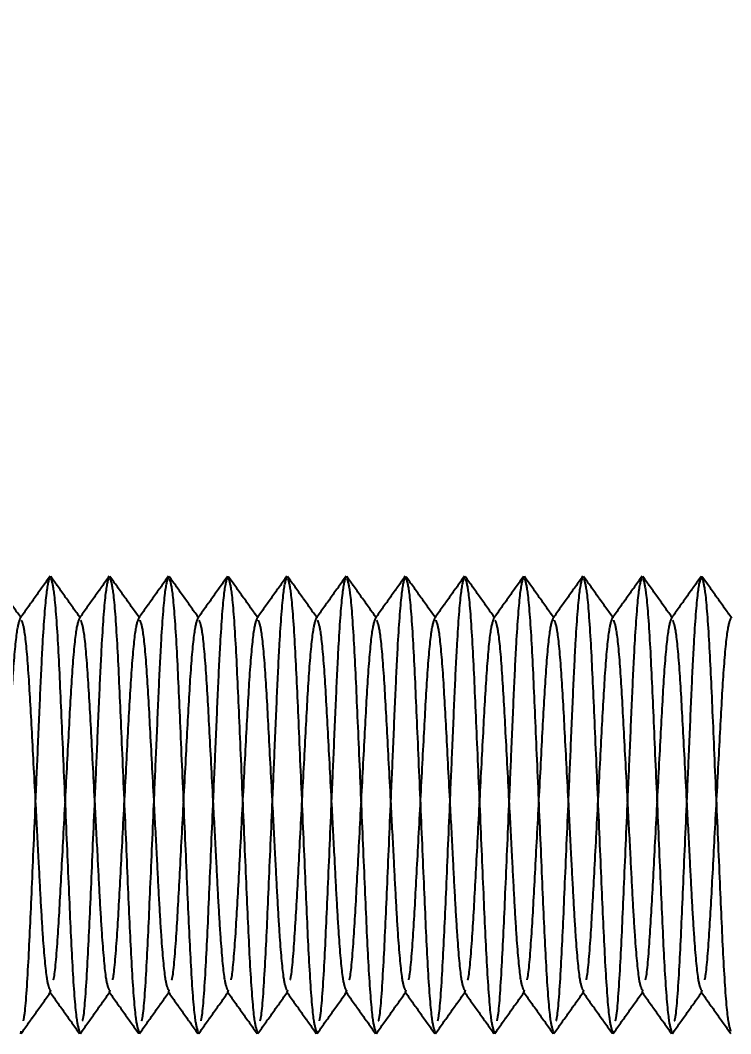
# Model space of a CAD drawing. Header units: metres. Extents: x 0 to 21025, y 0 to 14850.
# Drawn here: x 2858.08 to 2882.08, y 6325.14 to 6359.37 of the extents above; entities that cross this region are included whole.
import ezdxf

# ---------------------------------------------------------------- set-up
doc = ezdxf.new("R2010")
doc.units = ezdxf.units.M
doc.header["$LTSCALE"] = 25
doc.linetypes.add('HIDDEN2', pattern=[4.7625, 3.175, -1.5875])
doc.layers.add('18_COTAS', color=7, linetype='Continuous')
doc.layers.add('ST1', color=7, linetype='HIDDEN2')
doc.styles.add('ROMANS', font='ROMANS.SHX')
doc.dimstyles.new('25___1-25', dxfattribs={"dimscale": 25, "dimtxt": 2.5, "dimasz": 2, "dimexe": 1.5, "dimexo": 1, "dimgap": 0.5, "dimtad": 1, "dimzin": 12, "dimtxsty": 'ROMANS', "dimcen": 0, "dimclrd": 256, "dimclre": 256, "dimclrt": 3, "dimazin": 3, "dimtfac": 1, "dimtmove": 0, "dimatfit": 0, "dimfxl": 1, "dimlwd": -1, "dimlwe": -1, "dimarcsym": 0})

# ---------------------------------------------------------------- blocks, each defined once
blk = doc.blocks.new('*D49')
at = {"layer": '18_COTAS', "transparency": 16777216}
for p, q in [((2751.773, 6357.865), (2751.773, 7037.945)), ((5720.748, 6357.865), (5720.748, 7037.945)), ((2801.773, 7000.445), (5670.748, 7000.445))]:
    blk.add_line(p, q, dxfattribs=at)
for points in [[(2801.773, 7008.778), (2801.773, 6992.112), (2751.773, 7000.445)], [(5670.748, 7008.778), (5670.748, 6992.112), (5720.748, 7000.445)]]:
    blk.add_solid(points, dxfattribs=at)
at = {"layer": 'Defpoints', "color": 0, "transparency": 16777216}
for p in [(5720.748, 7000.445), (2751.773, 6332.865), (5720.748, 6332.865)]:
    blk.add_point(p, dxfattribs=at)
at = {"layer": '18_COTAS', "color": 3, "transparency": 16777216, "insert": (4236.26, 7050.147), "char_height": 62.5, "attachment_point": 5, "style": 'ROMANS'}
blk.add_mtext('2968,98', dxfattribs=at)

msp = doc.modelspace()

# ---------------------------------------------------------------- linework, layer by layer
at = {"layer": 'ST1'}
for p, q in [((2859.099, 6326.544), (2859.119, 6326.623)), ((2861.099, 6326.544), (2861.119, 6326.623)), ((2863.099, 6326.544), (2863.119, 6326.623)), ((2865.099, 6326.544), (2865.119, 6326.623)), ((2867.099, 6326.544), (2867.119, 6326.623)), ((2869.099, 6326.544), (2869.119, 6326.623)), ((2871.099, 6326.544), (2871.119, 6326.623)), ((2873.099, 6326.544), (2873.119, 6326.623)), ((2875.099, 6326.544), (2875.119, 6326.623)), ((2877.099, 6326.544), (2877.119, 6326.623)), ((2879.099, 6326.544), (2879.119, 6326.623)), ((2881.099, 6326.544), (2881.119, 6326.623)), ((2858.099, 6325.138), (2858.117, 6325.226)), ((2860.099, 6325.138), (2860.117, 6325.226)), ((2862.099, 6325.138), (2862.117, 6325.226)), ((2864.099, 6325.138), (2864.117, 6325.226)), ((2866.099, 6325.138), (2866.117, 6325.226)), ((2868.099, 6325.138), (2868.117, 6325.226)), ((2870.099, 6325.138), (2870.117, 6325.226)), ((2872.099, 6325.138), (2872.117, 6325.226)), ((2874.099, 6325.138), (2874.117, 6325.226)), ((2876.099, 6325.138), (2876.117, 6325.226)), ((2878.099, 6325.138), (2878.117, 6325.226)), ((2880.099, 6325.138), (2880.117, 6325.226))]:
    msp.add_line(p, q, dxfattribs=at)
for points, knots in [([(2858.118, 6339.173), (2857.951, 6339.408), (2857.616, 6339.877), (2857.282, 6340.347), (2857.115, 6340.581)], [0, 0, 0, 0, 0.499937, 1, 1, 1, 1]), ([(2859.089, 6340.588), (2858.922, 6340.354), (2858.588, 6339.884), (2858.253, 6339.415), (2858.086, 6339.181)], [0, 0, 0, 0, 0.500035, 1, 1, 1, 1]), ([(2858.19, 6325.569), (2858.2, 6325.61), (2858.252, 6325.815), (2858.356, 6327.312), (2858.468, 6329.816), (2858.581, 6332.465), (2858.682, 6334.789), (2858.762, 6336.684), (2858.855, 6338.626), (2858.978, 6340.247), (2859.059, 6340.479), (2859.099, 6340.593)], [0, 0, 0, 0, 0.035067, 0.175217, 0.309833, 0.448769, 0.532422, 0.628103, 0.72328, 0.863429, 1, 1, 1, 1]), ([(2860.118, 6339.173), (2859.951, 6339.408), (2859.616, 6339.877), (2859.282, 6340.347), (2859.115, 6340.581)], [0, 0, 0, 0, 0.4999369, 1, 1, 1, 1]), ([(2859.116, 6340.511), (2859.15, 6340.408), (2859.226, 6340.181), (2859.356, 6338.455), (2859.468, 6335.903), (2859.599, 6332.865), (2859.729, 6329.827), (2859.842, 6327.276), (2859.972, 6325.551), (2860.047, 6325.325), (2860.081, 6325.222)], [0, 0, 0, 0, 0.110571, 0.242596, 0.369408, 0.50029, 0.631172, 0.757984, 0.890008, 1, 1, 1, 1]), ([(2861.089, 6340.588), (2860.922, 6340.354), (2860.588, 6339.884), (2860.253, 6339.415), (2860.086, 6339.181)], [0, 0, 0, 0, 0.500035, 1, 1, 1, 1]), ([(2860.19, 6325.569), (2860.2, 6325.61), (2860.252, 6325.815), (2860.356, 6327.312), (2860.468, 6329.816), (2860.581, 6332.465), (2860.682, 6334.789), (2860.762, 6336.684), (2860.855, 6338.626), (2860.978, 6340.247), (2861.059, 6340.479), (2861.099, 6340.593)], [0, 0, 0, 0, 0.035067, 0.175217, 0.309833, 0.448769, 0.532422, 0.628103, 0.72328, 0.863429, 1, 1, 1, 1]), ([(2862.118, 6339.173), (2861.951, 6339.408), (2861.616, 6339.877), (2861.282, 6340.347), (2861.115, 6340.581)], [0, 0, 0, 0, 0.499937, 1, 1, 1, 1]), ([(2861.116, 6340.511), (2861.15, 6340.408), (2861.226, 6340.181), (2861.356, 6338.455), (2861.468, 6335.903), (2861.599, 6332.865), (2861.729, 6329.827), (2861.842, 6327.276), (2861.972, 6325.551), (2862.047, 6325.325), (2862.081, 6325.222)], [0, 0, 0, 0, 0.110571, 0.242596, 0.369408, 0.50029, 0.631172, 0.757984, 0.890008, 1, 1, 1, 1]), ([(2863.089, 6340.588), (2862.922, 6340.354), (2862.588, 6339.884), (2862.253, 6339.415), (2862.086, 6339.181)], [0, 0, 0, 0, 0.500035, 1, 1, 1, 1]), ([(2862.19, 6325.569), (2862.2, 6325.61), (2862.252, 6325.815), (2862.356, 6327.312), (2862.468, 6329.816), (2862.581, 6332.465), (2862.682, 6334.789), (2862.762, 6336.684), (2862.855, 6338.626), (2862.978, 6340.247), (2863.059, 6340.479), (2863.099, 6340.593)], [0, 0, 0, 0, 0.035067, 0.175217, 0.309833, 0.448769, 0.532422, 0.628103, 0.72328, 0.863429, 1, 1, 1, 1]), ([(2864.118, 6339.173), (2863.951, 6339.408), (2863.616, 6339.877), (2863.282, 6340.347), (2863.115, 6340.581)], [0, 0, 0, 0, 0.499937, 1, 1, 1, 1]), ([(2863.116, 6340.511), (2863.15, 6340.408), (2863.226, 6340.181), (2863.356, 6338.455), (2863.468, 6335.903), (2863.599, 6332.865), (2863.729, 6329.827), (2863.842, 6327.276), (2863.972, 6325.551), (2864.047, 6325.325), (2864.081, 6325.222)], [0, 0, 0, 0, 0.1105714, 0.242596, 0.3694081, 0.5002899, 0.6311716, 0.7579837, 0.8900083, 1, 1, 1, 1]), ([(2865.089, 6340.588), (2864.922, 6340.354), (2864.588, 6339.884), (2864.253, 6339.415), (2864.086, 6339.181)], [0, 0, 0, 0, 0.500035, 1, 1, 1, 1]), ([(2864.19, 6325.569), (2864.2, 6325.61), (2864.252, 6325.815), (2864.356, 6327.312), (2864.468, 6329.816), (2864.581, 6332.465), (2864.682, 6334.789), (2864.762, 6336.684), (2864.855, 6338.626), (2864.978, 6340.247), (2865.059, 6340.479), (2865.099, 6340.593)], [0, 0, 0, 0, 0.035067, 0.175217, 0.309833, 0.448769, 0.532422, 0.628103, 0.72328, 0.863429, 1, 1, 1, 1]), ([(2866.118, 6339.173), (2865.951, 6339.408), (2865.616, 6339.877), (2865.282, 6340.347), (2865.115, 6340.581)], [0, 0, 0, 0, 0.4999369, 1, 1, 1, 1]), ([(2865.116, 6340.511), (2865.15, 6340.408), (2865.226, 6340.181), (2865.356, 6338.455), (2865.468, 6335.903), (2865.599, 6332.865), (2865.729, 6329.827), (2865.842, 6327.276), (2865.972, 6325.551), (2866.047, 6325.325), (2866.081, 6325.222)], [0, 0, 0, 0, 0.110571, 0.242596, 0.369408, 0.50029, 0.631172, 0.757984, 0.890008, 1, 1, 1, 1]), ([(2867.089, 6340.588), (2866.922, 6340.354), (2866.588, 6339.884), (2866.253, 6339.415), (2866.086, 6339.181)], [0, 0, 0, 0, 0.5000352, 1, 1, 1, 1]), ([(2866.19, 6325.569), (2866.2, 6325.61), (2866.252, 6325.815), (2866.356, 6327.312), (2866.468, 6329.816), (2866.581, 6332.465), (2866.682, 6334.789), (2866.762, 6336.684), (2866.855, 6338.626), (2866.978, 6340.247), (2867.059, 6340.479), (2867.099, 6340.593)], [0, 0, 0, 0, 0.035067, 0.175217, 0.309833, 0.448769, 0.532422, 0.628103, 0.72328, 0.863429, 1, 1, 1, 1]), ([(2868.118, 6339.173), (2867.951, 6339.408), (2867.616, 6339.877), (2867.282, 6340.347), (2867.115, 6340.581)], [0, 0, 0, 0, 0.4999369, 1, 1, 1, 1]), ([(2867.116, 6340.511), (2867.15, 6340.408), (2867.226, 6340.181), (2867.356, 6338.455), (2867.468, 6335.903), (2867.599, 6332.865), (2867.729, 6329.827), (2867.842, 6327.276), (2867.972, 6325.551), (2868.047, 6325.325), (2868.081, 6325.222)], [0, 0, 0, 0, 0.110571, 0.242596, 0.369408, 0.50029, 0.631172, 0.757984, 0.890008, 1, 1, 1, 1]), ([(2869.089, 6340.588), (2868.922, 6340.354), (2868.588, 6339.884), (2868.253, 6339.415), (2868.086, 6339.181)], [0, 0, 0, 0, 0.500035, 1, 1, 1, 1]), ([(2868.19, 6325.569), (2868.2, 6325.61), (2868.252, 6325.815), (2868.356, 6327.312), (2868.468, 6329.816), (2868.581, 6332.465), (2868.682, 6334.789), (2868.762, 6336.684), (2868.855, 6338.626), (2868.978, 6340.247), (2869.059, 6340.479), (2869.099, 6340.593)], [0, 0, 0, 0, 0.035067, 0.175217, 0.309833, 0.448769, 0.532422, 0.628103, 0.72328, 0.863429, 1, 1, 1, 1]), ([(2870.118, 6339.173), (2869.951, 6339.408), (2869.616, 6339.877), (2869.282, 6340.347), (2869.115, 6340.581)], [0, 0, 0, 0, 0.499937, 1, 1, 1, 1]), ([(2869.116, 6340.511), (2869.15, 6340.408), (2869.226, 6340.181), (2869.356, 6338.455), (2869.468, 6335.903), (2869.599, 6332.865), (2869.729, 6329.827), (2869.842, 6327.276), (2869.972, 6325.551), (2870.047, 6325.325), (2870.081, 6325.222)], [0, 0, 0, 0, 0.110571, 0.242596, 0.369408, 0.50029, 0.631172, 0.757984, 0.890008, 1, 1, 1, 1]), ([(2871.089, 6340.588), (2870.922, 6340.354), (2870.588, 6339.884), (2870.253, 6339.415), (2870.086, 6339.181)], [0, 0, 0, 0, 0.500035, 1, 1, 1, 1]), ([(2870.19, 6325.569), (2870.2, 6325.61), (2870.252, 6325.815), (2870.356, 6327.312), (2870.468, 6329.816), (2870.581, 6332.465), (2870.682, 6334.789), (2870.762, 6336.684), (2870.855, 6338.626), (2870.978, 6340.247), (2871.059, 6340.479), (2871.099, 6340.593)], [0, 0, 0, 0, 0.035067, 0.175217, 0.309833, 0.448769, 0.532422, 0.628103, 0.72328, 0.863429, 1, 1, 1, 1]), ([(2872.118, 6339.173), (2871.951, 6339.408), (2871.616, 6339.877), (2871.282, 6340.347), (2871.115, 6340.581)], [0, 0, 0, 0, 0.499937, 1, 1, 1, 1]), ([(2871.116, 6340.511), (2871.15, 6340.408), (2871.226, 6340.181), (2871.356, 6338.455), (2871.468, 6335.903), (2871.599, 6332.865), (2871.729, 6329.827), (2871.842, 6327.276), (2871.972, 6325.551), (2872.047, 6325.325), (2872.081, 6325.222)], [0, 0, 0, 0, 0.110571, 0.242596, 0.369408, 0.50029, 0.631172, 0.757984, 0.890008, 1, 1, 1, 1]), ([(2873.089, 6340.588), (2872.922, 6340.354), (2872.588, 6339.884), (2872.253, 6339.415), (2872.086, 6339.181)], [0, 0, 0, 0, 0.500035, 1, 1, 1, 1]), ([(2872.19, 6325.569), (2872.2, 6325.61), (2872.252, 6325.815), (2872.356, 6327.312), (2872.468, 6329.816), (2872.581, 6332.465), (2872.682, 6334.789), (2872.762, 6336.684), (2872.855, 6338.626), (2872.978, 6340.247), (2873.059, 6340.479), (2873.099, 6340.593)], [0, 0, 0, 0, 0.035067, 0.175217, 0.309833, 0.448769, 0.532422, 0.628103, 0.72328, 0.863429, 1, 1, 1, 1]), ([(2874.118, 6339.173), (2873.951, 6339.408), (2873.616, 6339.877), (2873.282, 6340.347), (2873.115, 6340.581)], [0, 0, 0, 0, 0.4999369, 1, 1, 1, 1]), ([(2873.116, 6340.511), (2873.15, 6340.408), (2873.226, 6340.181), (2873.356, 6338.455), (2873.468, 6335.903), (2873.599, 6332.865), (2873.729, 6329.827), (2873.842, 6327.276), (2873.972, 6325.551), (2874.047, 6325.325), (2874.081, 6325.222)], [0, 0, 0, 0, 0.110571, 0.242596, 0.369408, 0.50029, 0.631172, 0.757984, 0.890008, 1, 1, 1, 1]), ([(2875.089, 6340.588), (2874.922, 6340.354), (2874.588, 6339.884), (2874.253, 6339.415), (2874.086, 6339.181)], [0, 0, 0, 0, 0.500035, 1, 1, 1, 1]), ([(2874.19, 6325.569), (2874.2, 6325.61), (2874.252, 6325.815), (2874.356, 6327.312), (2874.468, 6329.816), (2874.581, 6332.465), (2874.682, 6334.789), (2874.762, 6336.684), (2874.855, 6338.626), (2874.978, 6340.247), (2875.059, 6340.479), (2875.099, 6340.593)], [0, 0, 0, 0, 0.035067, 0.175217, 0.309833, 0.448769, 0.532422, 0.628103, 0.72328, 0.863429, 1, 1, 1, 1]), ([(2876.118, 6339.173), (2875.951, 6339.408), (2875.616, 6339.877), (2875.282, 6340.347), (2875.115, 6340.581)], [0, 0, 0, 0, 0.499937, 1, 1, 1, 1]), ([(2875.116, 6340.511), (2875.15, 6340.408), (2875.226, 6340.181), (2875.356, 6338.455), (2875.468, 6335.903), (2875.599, 6332.865), (2875.729, 6329.827), (2875.842, 6327.276), (2875.972, 6325.551), (2876.047, 6325.325), (2876.081, 6325.222)], [0, 0, 0, 0, 0.110571, 0.242596, 0.369408, 0.50029, 0.631172, 0.757984, 0.890008, 1, 1, 1, 1]), ([(2877.089, 6340.588), (2876.922, 6340.354), (2876.588, 6339.884), (2876.253, 6339.415), (2876.086, 6339.181)], [0, 0, 0, 0, 0.500035, 1, 1, 1, 1]), ([(2876.19, 6325.569), (2876.2, 6325.61), (2876.252, 6325.815), (2876.356, 6327.312), (2876.468, 6329.816), (2876.581, 6332.465), (2876.682, 6334.789), (2876.762, 6336.684), (2876.855, 6338.626), (2876.978, 6340.247), (2877.059, 6340.479), (2877.099, 6340.593)], [0, 0, 0, 0, 0.035067, 0.175217, 0.309833, 0.448769, 0.532422, 0.628103, 0.72328, 0.863429, 1, 1, 1, 1]), ([(2878.118, 6339.173), (2877.951, 6339.408), (2877.616, 6339.877), (2877.282, 6340.347), (2877.115, 6340.581)], [0, 0, 0, 0, 0.499937, 1, 1, 1, 1]), ([(2877.116, 6340.511), (2877.15, 6340.408), (2877.226, 6340.181), (2877.356, 6338.455), (2877.468, 6335.903), (2877.599, 6332.865), (2877.729, 6329.827), (2877.842, 6327.276), (2877.972, 6325.551), (2878.047, 6325.325), (2878.081, 6325.222)], [0, 0, 0, 0, 0.110571, 0.242596, 0.369408, 0.50029, 0.631172, 0.757984, 0.890008, 1, 1, 1, 1]), ([(2879.089, 6340.588), (2878.922, 6340.354), (2878.588, 6339.884), (2878.253, 6339.415), (2878.086, 6339.181)], [0, 0, 0, 0, 0.5000352, 1, 1, 1, 1]), ([(2878.19, 6325.569), (2878.2, 6325.61), (2878.252, 6325.815), (2878.356, 6327.312), (2878.468, 6329.816), (2878.581, 6332.465), (2878.682, 6334.789), (2878.762, 6336.684), (2878.855, 6338.626), (2878.978, 6340.247), (2879.059, 6340.479), (2879.099, 6340.593)], [0, 0, 0, 0, 0.035067, 0.175217, 0.309833, 0.448769, 0.532422, 0.628103, 0.72328, 0.863429, 1, 1, 1, 1]), ([(2880.118, 6339.173), (2879.951, 6339.408), (2879.616, 6339.877), (2879.282, 6340.347), (2879.115, 6340.581)], [0, 0, 0, 0, 0.4999369, 1, 1, 1, 1]), ([(2879.116, 6340.511), (2879.15, 6340.408), (2879.226, 6340.181), (2879.356, 6338.455), (2879.468, 6335.903), (2879.599, 6332.865), (2879.729, 6329.827), (2879.842, 6327.276), (2879.972, 6325.551), (2880.047, 6325.325), (2880.081, 6325.222)], [0, 0, 0, 0, 0.110571, 0.242596, 0.369408, 0.50029, 0.631172, 0.757984, 0.890008, 1, 1, 1, 1]), ([(2881.089, 6340.588), (2880.922, 6340.354), (2880.588, 6339.884), (2880.253, 6339.415), (2880.086, 6339.181)], [0, 0, 0, 0, 0.500035, 1, 1, 1, 1]), ([(2880.19, 6325.569), (2880.2, 6325.61), (2880.252, 6325.815), (2880.356, 6327.312), (2880.468, 6329.816), (2880.581, 6332.465), (2880.682, 6334.789), (2880.762, 6336.684), (2880.855, 6338.626), (2880.978, 6340.247), (2881.059, 6340.479), (2881.099, 6340.593)], [0, 0, 0, 0, 0.035067, 0.175217, 0.309833, 0.448769, 0.532422, 0.628103, 0.72328, 0.863429, 1, 1, 1, 1]), ([(2882.118, 6339.173), (2881.951, 6339.408), (2881.616, 6339.877), (2881.282, 6340.347), (2881.115, 6340.581)], [0, 0, 0, 0, 0.499937, 1, 1, 1, 1]), ([(2881.116, 6340.511), (2881.15, 6340.408), (2881.226, 6340.181), (2881.356, 6338.455), (2881.468, 6335.903), (2881.599, 6332.865), (2881.729, 6329.827), (2881.842, 6327.276), (2881.972, 6325.551), (2882.047, 6325.325), (2882.081, 6325.222)], [0, 0, 0, 0, 0.110571, 0.242596, 0.369408, 0.50029, 0.631172, 0.757984, 0.890008, 1, 1, 1, 1]), ([(2857.207, 6326.962), (2857.211, 6326.979), (2857.258, 6327.144), (2857.356, 6328.334), (2857.468, 6330.369), (2857.599, 6332.869), (2857.729, 6335.348), (2857.842, 6337.442), (2857.978, 6338.903), (2858.059, 6339.093), (2858.099, 6339.187)], [0, 0, 0, 0, 0.016472, 0.159469, 0.29681, 0.438567, 0.580323, 0.717664, 0.860661, 1, 1, 1, 1]), ([(2859.207, 6326.962), (2859.211, 6326.979), (2859.258, 6327.144), (2859.356, 6328.334), (2859.468, 6330.369), (2859.599, 6332.869), (2859.729, 6335.348), (2859.842, 6337.442), (2859.978, 6338.903), (2860.059, 6339.093), (2860.099, 6339.187)], [0, 0, 0, 0, 0.016472, 0.159469, 0.29681, 0.438567, 0.580323, 0.717664, 0.860661, 1, 1, 1, 1]), ([(2861.207, 6326.962), (2861.211, 6326.979), (2861.258, 6327.144), (2861.356, 6328.334), (2861.468, 6330.369), (2861.599, 6332.869), (2861.729, 6335.348), (2861.842, 6337.442), (2861.978, 6338.903), (2862.059, 6339.093), (2862.099, 6339.187)], [0, 0, 0, 0, 0.016472, 0.159469, 0.29681, 0.438567, 0.580323, 0.717664, 0.860661, 1, 1, 1, 1]), ([(2863.207, 6326.962), (2863.211, 6326.979), (2863.258, 6327.144), (2863.356, 6328.334), (2863.468, 6330.369), (2863.599, 6332.869), (2863.729, 6335.348), (2863.842, 6337.442), (2863.978, 6338.903), (2864.059, 6339.093), (2864.099, 6339.187)], [0, 0, 0, 0, 0.016472, 0.159469, 0.29681, 0.438567, 0.580323, 0.717664, 0.860661, 1, 1, 1, 1]), ([(2865.207, 6326.962), (2865.211, 6326.979), (2865.258, 6327.144), (2865.356, 6328.334), (2865.468, 6330.369), (2865.599, 6332.869), (2865.729, 6335.348), (2865.842, 6337.442), (2865.978, 6338.903), (2866.059, 6339.093), (2866.099, 6339.187)], [0, 0, 0, 0, 0.016472, 0.159469, 0.29681, 0.438567, 0.580323, 0.717664, 0.860661, 1, 1, 1, 1]), ([(2867.207, 6326.962), (2867.211, 6326.979), (2867.258, 6327.144), (2867.356, 6328.334), (2867.468, 6330.369), (2867.599, 6332.869), (2867.729, 6335.348), (2867.842, 6337.442), (2867.978, 6338.903), (2868.059, 6339.093), (2868.099, 6339.187)], [0, 0, 0, 0, 0.016472, 0.159469, 0.29681, 0.438567, 0.580323, 0.717664, 0.860661, 1, 1, 1, 1]), ([(2869.207, 6326.962), (2869.211, 6326.979), (2869.258, 6327.144), (2869.356, 6328.334), (2869.468, 6330.369), (2869.599, 6332.869), (2869.729, 6335.348), (2869.842, 6337.442), (2869.978, 6338.903), (2870.059, 6339.093), (2870.099, 6339.187)], [0, 0, 0, 0, 0.016472, 0.159469, 0.29681, 0.438567, 0.580323, 0.717664, 0.860661, 1, 1, 1, 1]), ([(2871.207, 6326.962), (2871.211, 6326.979), (2871.258, 6327.144), (2871.356, 6328.334), (2871.468, 6330.369), (2871.599, 6332.869), (2871.729, 6335.348), (2871.842, 6337.442), (2871.978, 6338.903), (2872.059, 6339.093), (2872.099, 6339.187)], [0, 0, 0, 0, 0.016472, 0.159469, 0.29681, 0.438567, 0.580323, 0.717664, 0.860661, 1, 1, 1, 1]), ([(2873.207, 6326.962), (2873.211, 6326.979), (2873.258, 6327.144), (2873.356, 6328.334), (2873.468, 6330.369), (2873.599, 6332.869), (2873.729, 6335.348), (2873.842, 6337.442), (2873.978, 6338.903), (2874.059, 6339.093), (2874.099, 6339.187)], [0, 0, 0, 0, 0.016472, 0.159469, 0.29681, 0.438567, 0.580323, 0.717664, 0.860661, 1, 1, 1, 1]), ([(2875.207, 6326.962), (2875.211, 6326.979), (2875.258, 6327.144), (2875.356, 6328.334), (2875.468, 6330.369), (2875.599, 6332.869), (2875.729, 6335.348), (2875.842, 6337.442), (2875.978, 6338.903), (2876.059, 6339.093), (2876.099, 6339.187)], [0, 0, 0, 0, 0.016472, 0.159469, 0.29681, 0.438567, 0.580323, 0.717664, 0.860661, 1, 1, 1, 1]), ([(2877.207, 6326.962), (2877.211, 6326.979), (2877.258, 6327.144), (2877.356, 6328.334), (2877.468, 6330.369), (2877.599, 6332.869), (2877.729, 6335.348), (2877.842, 6337.442), (2877.978, 6338.903), (2878.059, 6339.093), (2878.099, 6339.187)], [0, 0, 0, 0, 0.016472, 0.159469, 0.29681, 0.438567, 0.580323, 0.717664, 0.860661, 1, 1, 1, 1]), ([(2879.207, 6326.962), (2879.211, 6326.979), (2879.258, 6327.144), (2879.356, 6328.334), (2879.468, 6330.369), (2879.599, 6332.869), (2879.729, 6335.348), (2879.842, 6337.442), (2879.978, 6338.903), (2880.059, 6339.093), (2880.099, 6339.187)], [0, 0, 0, 0, 0.016472, 0.159469, 0.29681, 0.438567, 0.580323, 0.717664, 0.860661, 1, 1, 1, 1]), ([(2881.207, 6326.962), (2881.211, 6326.979), (2881.258, 6327.144), (2881.356, 6328.334), (2881.468, 6330.369), (2881.599, 6332.869), (2881.729, 6335.348), (2881.842, 6337.442), (2881.978, 6338.903), (2882.059, 6339.093), (2882.099, 6339.187)], [0, 0, 0, 0, 0.016472, 0.159469, 0.29681, 0.438567, 0.580323, 0.717664, 0.860661, 1, 1, 1, 1]), ([(2858.119, 6339.109), (2858.152, 6339.026), (2858.227, 6338.841), (2858.356, 6337.437), (2858.468, 6335.352), (2858.587, 6333.088), (2858.691, 6331.132), (2858.768, 6329.61), (2858.858, 6328.126), (2858.971, 6326.89), (2859.045, 6326.706), (2859.078, 6326.624)], [0, 0, 0, 0, 0.10803, 0.240749, 0.368218, 0.499785, 0.595794, 0.677584, 0.759725, 0.892443, 1, 1, 1, 1]), ([(2860.119, 6339.109), (2860.152, 6339.026), (2860.227, 6338.841), (2860.356, 6337.437), (2860.468, 6335.352), (2860.587, 6333.088), (2860.691, 6331.132), (2860.768, 6329.61), (2860.858, 6328.126), (2860.971, 6326.89), (2861.045, 6326.706), (2861.078, 6326.624)], [0, 0, 0, 0, 0.1080303, 0.2407485, 0.3682179, 0.4997851, 0.5957941, 0.6775843, 0.7597248, 0.892443, 1, 1, 1, 1]), ([(2862.119, 6339.109), (2862.152, 6339.026), (2862.227, 6338.841), (2862.356, 6337.437), (2862.468, 6335.352), (2862.587, 6333.088), (2862.691, 6331.132), (2862.768, 6329.61), (2862.858, 6328.126), (2862.971, 6326.89), (2863.045, 6326.706), (2863.078, 6326.624)], [0, 0, 0, 0, 0.10803, 0.240749, 0.368218, 0.499785, 0.595794, 0.677584, 0.759725, 0.892443, 1, 1, 1, 1]), ([(2864.119, 6339.109), (2864.152, 6339.026), (2864.227, 6338.841), (2864.356, 6337.437), (2864.468, 6335.352), (2864.587, 6333.088), (2864.691, 6331.132), (2864.768, 6329.61), (2864.858, 6328.126), (2864.971, 6326.89), (2865.045, 6326.706), (2865.078, 6326.624)], [0, 0, 0, 0, 0.1080303, 0.2407485, 0.3682179, 0.4997851, 0.5957941, 0.6775843, 0.7597248, 0.892443, 1, 1, 1, 1]), ([(2866.119, 6339.109), (2866.152, 6339.026), (2866.227, 6338.841), (2866.356, 6337.437), (2866.468, 6335.352), (2866.587, 6333.088), (2866.691, 6331.132), (2866.768, 6329.61), (2866.858, 6328.126), (2866.971, 6326.89), (2867.045, 6326.706), (2867.078, 6326.624)], [0, 0, 0, 0, 0.10803, 0.240749, 0.368218, 0.499785, 0.595794, 0.677584, 0.759725, 0.892443, 1, 1, 1, 1]), ([(2868.119, 6339.109), (2868.152, 6339.026), (2868.227, 6338.841), (2868.356, 6337.437), (2868.468, 6335.352), (2868.587, 6333.088), (2868.691, 6331.132), (2868.768, 6329.61), (2868.858, 6328.126), (2868.971, 6326.89), (2869.045, 6326.706), (2869.078, 6326.624)], [0, 0, 0, 0, 0.10803, 0.240749, 0.368218, 0.499785, 0.595794, 0.677584, 0.759725, 0.892443, 1, 1, 1, 1]), ([(2870.119, 6339.109), (2870.152, 6339.026), (2870.227, 6338.841), (2870.356, 6337.437), (2870.468, 6335.352), (2870.587, 6333.088), (2870.691, 6331.132), (2870.768, 6329.61), (2870.858, 6328.126), (2870.971, 6326.89), (2871.045, 6326.706), (2871.078, 6326.624)], [0, 0, 0, 0, 0.10803, 0.240749, 0.368218, 0.499785, 0.595794, 0.677584, 0.759725, 0.892443, 1, 1, 1, 1]), ([(2872.119, 6339.109), (2872.152, 6339.026), (2872.227, 6338.841), (2872.356, 6337.437), (2872.468, 6335.352), (2872.587, 6333.088), (2872.691, 6331.132), (2872.768, 6329.61), (2872.858, 6328.126), (2872.971, 6326.89), (2873.045, 6326.706), (2873.078, 6326.624)], [0, 0, 0, 0, 0.1080303, 0.2407485, 0.3682179, 0.4997851, 0.5957941, 0.6775843, 0.7597248, 0.892443, 1, 1, 1, 1]), ([(2874.119, 6339.109), (2874.152, 6339.026), (2874.227, 6338.841), (2874.356, 6337.437), (2874.468, 6335.352), (2874.587, 6333.088), (2874.691, 6331.132), (2874.768, 6329.61), (2874.858, 6328.126), (2874.971, 6326.89), (2875.045, 6326.706), (2875.078, 6326.624)], [0, 0, 0, 0, 0.10803, 0.240749, 0.368218, 0.499785, 0.595794, 0.677584, 0.759725, 0.892443, 1, 1, 1, 1]), ([(2876.119, 6339.109), (2876.152, 6339.026), (2876.227, 6338.841), (2876.356, 6337.437), (2876.468, 6335.352), (2876.587, 6333.088), (2876.691, 6331.132), (2876.768, 6329.61), (2876.858, 6328.126), (2876.971, 6326.89), (2877.045, 6326.706), (2877.078, 6326.624)], [0, 0, 0, 0, 0.10803, 0.240749, 0.368218, 0.499785, 0.595794, 0.677584, 0.759725, 0.892443, 1, 1, 1, 1]), ([(2878.119, 6339.109), (2878.152, 6339.026), (2878.227, 6338.841), (2878.356, 6337.437), (2878.468, 6335.352), (2878.587, 6333.088), (2878.691, 6331.132), (2878.768, 6329.61), (2878.858, 6328.126), (2878.971, 6326.89), (2879.045, 6326.706), (2879.078, 6326.624)], [0, 0, 0, 0, 0.10803, 0.240749, 0.368218, 0.499785, 0.595794, 0.677584, 0.759725, 0.892443, 1, 1, 1, 1]), ([(2880.119, 6339.109), (2880.152, 6339.026), (2880.227, 6338.841), (2880.356, 6337.437), (2880.468, 6335.352), (2880.587, 6333.088), (2880.691, 6331.132), (2880.768, 6329.61), (2880.858, 6328.126), (2880.971, 6326.89), (2881.045, 6326.706), (2881.078, 6326.624)], [0, 0, 0, 0, 0.10803, 0.240749, 0.368218, 0.499785, 0.595794, 0.677584, 0.759725, 0.892443, 1, 1, 1, 1]), ([(2858.116, 6325.151), (2858.283, 6325.386), (2858.617, 6325.855), (2858.951, 6326.324), (2859.119, 6326.558)], [0, 0, 0, 0, 0.50003, 1, 1, 1, 1]), ([(2859.079, 6326.558), (2859.246, 6326.324), (2859.581, 6325.854), (2859.915, 6325.385), (2860.083, 6325.15)], [0, 0, 0, 0, 0.49994, 1, 1, 1, 1]), ([(2860.116, 6325.151), (2860.283, 6325.386), (2860.617, 6325.855), (2860.951, 6326.324), (2861.119, 6326.558)], [0, 0, 0, 0, 0.50003, 1, 1, 1, 1]), ([(2861.079, 6326.558), (2861.246, 6326.324), (2861.581, 6325.854), (2861.915, 6325.385), (2862.083, 6325.15)], [0, 0, 0, 0, 0.49994, 1, 1, 1, 1]), ([(2862.116, 6325.151), (2862.283, 6325.386), (2862.617, 6325.855), (2862.951, 6326.324), (2863.119, 6326.558)], [0, 0, 0, 0, 0.50003, 1, 1, 1, 1]), ([(2863.079, 6326.558), (2863.246, 6326.324), (2863.581, 6325.854), (2863.915, 6325.385), (2864.083, 6325.15)], [0, 0, 0, 0, 0.49994, 1, 1, 1, 1]), ([(2864.116, 6325.151), (2864.283, 6325.386), (2864.617, 6325.855), (2864.951, 6326.324), (2865.119, 6326.558)], [0, 0, 0, 0, 0.50003, 1, 1, 1, 1]), ([(2865.079, 6326.558), (2865.246, 6326.324), (2865.581, 6325.854), (2865.915, 6325.385), (2866.083, 6325.15)], [0, 0, 0, 0, 0.4999404, 1, 1, 1, 1]), ([(2866.116, 6325.151), (2866.283, 6325.386), (2866.617, 6325.855), (2866.951, 6326.324), (2867.119, 6326.558)], [0, 0, 0, 0, 0.50003, 1, 1, 1, 1]), ([(2867.079, 6326.558), (2867.246, 6326.324), (2867.581, 6325.854), (2867.915, 6325.385), (2868.083, 6325.15)], [0, 0, 0, 0, 0.49994, 1, 1, 1, 1]), ([(2868.116, 6325.151), (2868.283, 6325.386), (2868.617, 6325.855), (2868.951, 6326.324), (2869.119, 6326.558)], [0, 0, 0, 0, 0.50003, 1, 1, 1, 1]), ([(2869.079, 6326.558), (2869.246, 6326.324), (2869.581, 6325.854), (2869.915, 6325.385), (2870.083, 6325.15)], [0, 0, 0, 0, 0.4999404, 1, 1, 1, 1]), ([(2870.116, 6325.151), (2870.283, 6325.386), (2870.617, 6325.855), (2870.951, 6326.324), (2871.119, 6326.558)], [0, 0, 0, 0, 0.50003, 1, 1, 1, 1]), ([(2871.079, 6326.558), (2871.246, 6326.324), (2871.581, 6325.854), (2871.915, 6325.385), (2872.083, 6325.15)], [0, 0, 0, 0, 0.49994, 1, 1, 1, 1]), ([(2872.116, 6325.151), (2872.283, 6325.386), (2872.617, 6325.855), (2872.951, 6326.324), (2873.119, 6326.558)], [0, 0, 0, 0, 0.50003, 1, 1, 1, 1]), ([(2873.079, 6326.558), (2873.246, 6326.324), (2873.581, 6325.854), (2873.915, 6325.385), (2874.083, 6325.15)], [0, 0, 0, 0, 0.49994, 1, 1, 1, 1]), ([(2874.116, 6325.151), (2874.283, 6325.386), (2874.617, 6325.855), (2874.951, 6326.324), (2875.119, 6326.558)], [0, 0, 0, 0, 0.50003, 1, 1, 1, 1]), ([(2875.079, 6326.558), (2875.246, 6326.324), (2875.581, 6325.854), (2875.915, 6325.385), (2876.083, 6325.15)], [0, 0, 0, 0, 0.49994, 1, 1, 1, 1]), ([(2876.116, 6325.151), (2876.283, 6325.386), (2876.617, 6325.855), (2876.951, 6326.324), (2877.119, 6326.558)], [0, 0, 0, 0, 0.50003, 1, 1, 1, 1]), ([(2877.079, 6326.558), (2877.246, 6326.324), (2877.581, 6325.854), (2877.915, 6325.385), (2878.083, 6325.15)], [0, 0, 0, 0, 0.49994, 1, 1, 1, 1]), ([(2878.116, 6325.151), (2878.283, 6325.386), (2878.617, 6325.855), (2878.951, 6326.324), (2879.119, 6326.558)], [0, 0, 0, 0, 0.50003, 1, 1, 1, 1]), ([(2879.079, 6326.558), (2879.246, 6326.324), (2879.581, 6325.854), (2879.915, 6325.385), (2880.083, 6325.15)], [0, 0, 0, 0, 0.49994, 1, 1, 1, 1]), ([(2880.116, 6325.151), (2880.283, 6325.386), (2880.617, 6325.855), (2880.951, 6326.324), (2881.119, 6326.558)], [0, 0, 0, 0, 0.50003, 1, 1, 1, 1]), ([(2881.079, 6326.558), (2881.246, 6326.324), (2881.581, 6325.854), (2881.915, 6325.385), (2882.083, 6325.15)], [0, 0, 0, 0, 0.49994, 1, 1, 1, 1])]:
    msp.add_open_spline(points, degree=3, knots=knots, dxfattribs=at)

# ---------------------------------------------------------------- dimensions: what is measured, and where the dimension line sits
at = {"layer": '18_COTAS'}
dim = msp.add_linear_dim(base=(5720.747753191, 7000.445004906), p1=(2751.772753191, 6332.865322837), p2=(5720.747753191, 6332.865322834), dimstyle='25___1-25', dxfattribs=at)
dim.commit()
dim.dimension.update_dxf_attribs({"geometry": '*D49', "text_midpoint": (4236.260253191, 7050.147385859)})

doc.saveas('drawing.dxf')
